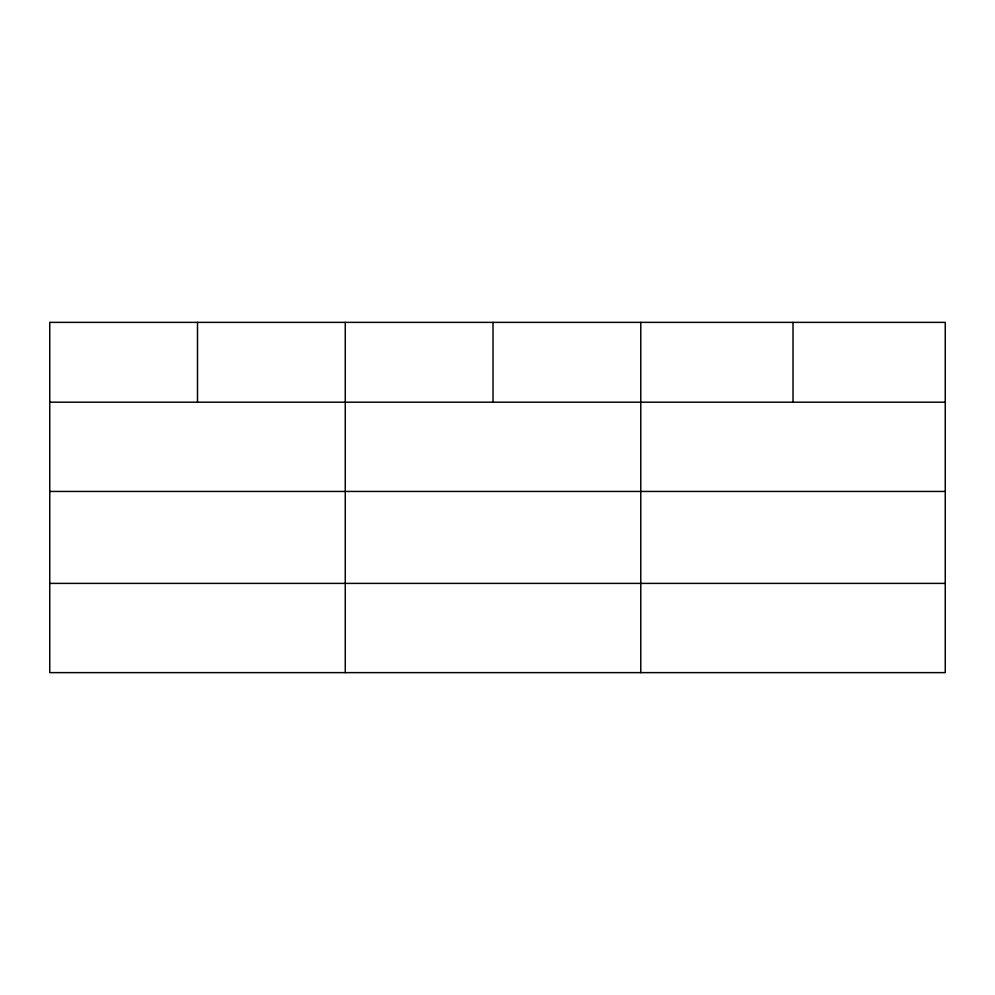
<?xml version="1.0" encoding="UTF-8"?>
<svg xmlns="http://www.w3.org/2000/svg" width="995" height="995" viewBox="0 0 995 995"><rect width="100%" height="100%" fill="white"/><g stroke="black" fill="none" stroke-linecap="round" stroke-linejoin="round"><path stroke-width="1.49" d="M945.25 491.443L945.25 322.368L49.75 322.368L49.75 672.632L945.25 672.632L945.25 491.443L49.75 491.443M49.75 402.204L945.25 402.204M49.75 583.393L945.25 583.393M793.015 322.368L793.015 402.204M640.78 322.368L640.78 672.632M493.022 322.368L493.022 402.204M345.265 322.368L345.265 672.632M197.507 322.368L197.507 402.204"/></g></svg>
